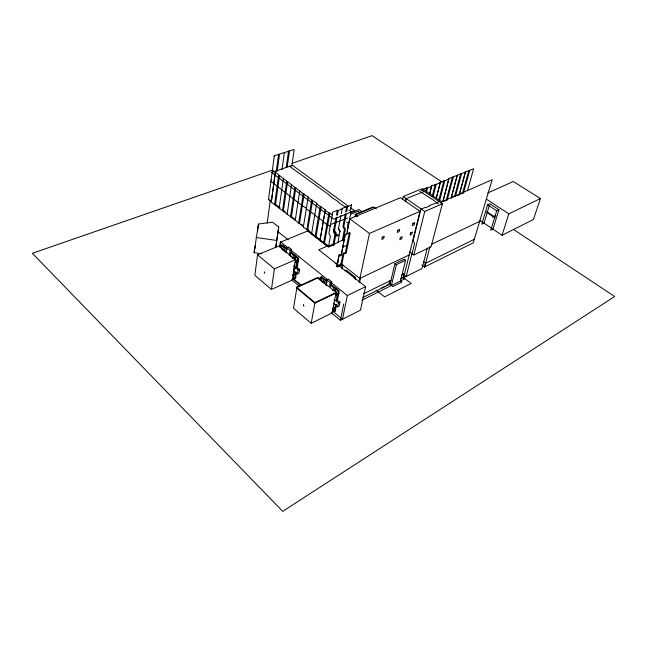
<?xml version="1.0" encoding="UTF-8"?>
<svg xmlns="http://www.w3.org/2000/svg" width="647" height="647" viewBox="0 0 647 647"><rect width="100%" height="100%" fill="white"/><g stroke="black" fill="none" stroke-linecap="round" stroke-linejoin="round"><path stroke-width="0.97" d="M336.917 266.596L336.933 266.014L340.92 264.202L341.867 264.348L344.026 253.373L344.77 253.381A2.095 1.294 66 0 0 346.274 252.904L350.229 233.001L349.267 232.839L345.191 234.594L341.292 255.128A2.103 1.286 66 0 1 339.796 255.605L339.028 255.678L336.917 266.596L337.386 266.968L342.748 264.526M342.756 247.68L342.764 247.097L346.8 245.318L347.762 245.472M350.625 209.798L351.539 204.573L351.547 205.099L342.231 208.334L342.223 208.868L338.26 210.469L337.322 210.315L332.752 212.159L328.975 232.993A2.046 1.254 67.1 0 0 329.897 235.306L330.431 236.268L328.441 247.154L332.922 245.205L333.836 245.359L336.06 233.494A1.359 0.833 67 0 0 335.348 231.707A1.359 0.841 67.1 0 1 334.645 229.928L333.69 230A2.038 1.254 67.1 0 0 334.604 232.305L335.13 233.365L332.922 245.205M272.411 170.088L303.257 193.752L308.223 196.898L308.142 197.408L311.7 200.077L316.723 203.271L316.65 203.789L320.265 206.49L325.352 209.733L320.055 240.005L328.644 246.078L333.124 244.137L334.038 244.283L342.344 240.142L344.77 239.633M286.419 252.888L286.961 247.728L288.522 247.073L291.676 249.605L290.632 254.619M326.153 285.06L326.864 279.852L328.425 279.132L331.79 281.833L330.536 286.872M261.889 253.77L254.101 252.653L258.46 224.072L272.508 222.164L278.728 227.024L275.719 247.833M257.506 231.594L258.46 224.072M338.567 227.752L338.543 227.962A2.03 1.262 67.1 0 0 339.457 230.251L339.99 231.214L337.928 242.601M257.514 254.805L254.861 275.323L271.433 289.427L292.379 280.014L295.63 259.657L278.752 246.006L257.514 254.805L274.393 268.837L271.433 289.427M320.055 240.005L325.352 209.733M291.797 166.19L294.231 149.514L274.312 155.725L268.448 199.915L269.031 199.227M267.203 223.053L270.26 200.182M320.128 239.463L315.162 236.204L311.644 233.47L311.725 232.944L306.824 229.725L303.354 227.032L303.443 226.515L271.295 202.123L275.242 172.757M271.295 202.123L275.347 172.288M276.293 171.14L278.566 154.301M277.207 171.277L279.496 154.447M274.587 204.678L278.614 175.288M275.468 204.8L279.52 175.41M281.979 169.611L284.389 152.352M279.148 208.229L283.402 178.313M286.2 167.686L288.57 150.953M275.759 247.073L278.728 227.024M287.244 166.845L289.492 151.099M282.48 210.817L286.718 181.354M283.37 210.93L287.624 181.475M279.65 246.564L280.361 241.679L287.842 247.696M280.086 246.911L280.798 242.027L309.153 230.364L307.568 229.127M281.591 246.644L281.874 244.712L287.244 249.038M287.114 214.408L291.554 184.419M290.487 217.036L294.927 187.509M291.385 217.149L295.849 187.63M291.676 249.605L290.115 250.268L289.613 253.535L291.174 252.872M295.178 220.676L299.828 190.614M298.599 223.336L303.257 193.752M299.504 223.458L304.179 193.874M293.406 270.446L293.714 268.513M294.005 266.637L294.32 264.655M295.258 276.779L296.035 271.966M296.811 267.154L298.21 258.493L290.6 252.354M303.354 227.032L308.223 196.898M295.461 278.639L296.399 272.824M297.183 267.987L298.744 258.307L291.077 252.128M293.39 270.3L297.442 273.907L298.073 270.001L299.626 269.314L295.291 266.143M299.626 269.314L298.987 273.22L297.442 273.907M296.9 287.559L293.512 308.223L311.207 323.29L332.113 312.938L336.133 292.436L314.418 302.828L296.358 287.802L318.114 277.854M306.824 229.725L311.7 200.077M307.737 229.847L312.63 200.198M311.644 233.47L316.723 203.271M315.162 236.204L320.265 206.49M316.076 236.325L321.195 206.619M271.077 180.052L271.158 179.559M274.223 156.21L274.312 155.725M323.621 242.771L328.951 213L325.287 210.259M324.535 242.892L329.889 213.13L328.951 213M254.101 252.653L255.322 245.884M311.207 323.29L314.952 302.57M320.872 278.372L321.227 276.423L326.711 280.847M335.914 217.902L333.488 231.092A2.038 1.254 67.1 0 0 334.402 233.389L334.928 234.449L335.858 234.578A1.359 0.833 67 0 0 335.664 233.446M336.44 215.055L337.322 210.315M337.022 217.109L334.442 231.019A1.359 0.833 67.1 0 0 335.146 232.799A1.359 0.833 67 0 1 335.486 233.146M337.378 215.208L338.26 210.469M340.969 215.483L338.559 228.278A1.351 0.841 67.1 0 0 339.271 230.057A1.351 0.833 67 0 1 339.974 231.828M341.333 213.599L342.231 208.334M331.79 281.833L330.237 282.561L329.606 285.861L331.167 285.133M345.272 214.06L342.983 226.094A2.022 1.262 67.1 0 0 343.889 228.375L344.422 229.337L342.344 240.142M345.635 212.176L346.719 206.522M346.202 214.214L343.929 226.021A1.351 0.841 67.1 0 0 344.633 227.793A1.343 0.841 67 0 1 345.328 229.556L343.25 240.288M346.743 211.383L347.649 206.676M336.933 266.014L339.036 255.08A1.399 0.857 65.9 0 1 340.193 254.708A1.399 0.857 66 0 0 341.357 254.336L345.191 234.594M346.703 234.392L349.744 218.815L400.453 197.707L420 211.318L404.593 273.608L403.938 273.932L403.032 277.628L404.707 278.897L361.722 300.273M340.92 264.202L343.056 253.292M341.632 268.521L342.392 264.688M341.794 268.157L342.853 265.052L342.101 268.885M349.267 232.839L345.377 252.54A1.399 0.857 66 0 1 344.22 252.912A1.391 0.857 65.9 0 0 343.84 252.718M334.814 310.495L335.971 304.68M336.739 300.806L338.656 291.11L330.9 284.858M335.186 311.417L336.537 304.591M337.313 300.693L339.246 290.948L330.625 284.001M355.171 216.672L355.559 214.723M333.456 303.168L337.637 306.864L338.421 302.925L339.966 302.173L337.095 299.836L335.55 300.58L333.981 299.634M339.966 302.173L339.174 306.104L337.637 306.864M331.11 312.598L340.411 320.305L343.751 303.953M328.191 245.731L318.736 249.823L365.612 286.653L347.334 295.55L342.449 319.27L332.623 311.15M355.227 279.455L355.624 277.563L346.169 270.147L344.673 270.842M359.085 282.238L369.469 233.446L420 211.318M359.562 282.61L360.379 278.768L340.993 263.596M365.612 286.653L360.468 310.156L340.411 320.305M402.563 199.446L403.235 196.551L420.946 189.183L442.378 203.732L431.064 246.782L413.821 255.031L409.502 251.869M405.443 201.411L406.106 198.572L423.421 191.835M405.483 201.929L406.106 198.572M389.729 280.758L388.831 284.559L386.396 285.303M362.732 297.588L389.72 284.219L390.982 280.305L363.784 293.698M389.995 284.437L394.961 263.588L404.157 259.196L405.58 260.256L400.493 280.992L401.892 282.06L392.802 286.589L389.72 284.219M391.403 285.513L396.385 264.663L405.58 260.256M421.812 190.566L422.289 188.625L441.731 201.807L492.165 179.72L473.232 242.86L424.561 266.968L421.828 264.955M425.807 190.816L426.527 187.905L427.449 188.042L431.67 186.279L431.63 185.77L436.207 184.387L440.356 182.648L440.308 182.155L444.812 180.788L448.889 179.082L448.832 178.596L473.628 168.746L467.595 190.372M426.486 191.924L427.449 188.042M411.921 253.632L406.251 276.382L403.227 274.102M413.821 255.031L424.756 211.488L442.378 203.732M429.438 194.488L431.63 185.77M429.721 194.027L431.67 186.279M432.358 195.831L435.294 184.241M433.255 195.968L436.207 184.387M436.353 197.545L440.308 182.155M436.393 198.055L440.356 182.648M438.925 199.85L443.907 180.65M427.376 247.922L422.006 268.578L403.307 277.838M439.572 200.942L444.812 180.788M424.561 266.968L425.637 263.248L423.413 261.614M429.964 246.75L424.578 267.3L425.637 263.248M441.222 203.756L441.731 201.807M448.832 178.596L442.807 201.549L447.19 200.149L453.264 177.254M443.106 201.096L448.889 179.082M446.309 200.02L452.374 177.116M451.355 196.971L457.219 175.094M451.153 198.411L457.275 175.58M460.696 173.647L454.542 196.413L451.962 197.545M455.415 196.542L461.578 173.784M465.452 171.657L459.249 194.351L463.503 192.992M465.517 172.134L459.313 194.836L456.968 195.855M462.637 192.863L468.873 170.234M463.762 192.054L469.754 170.363M498.942 209.725L496.702 210.785L490.766 230.259L492.982 229.167L498.942 209.725L489.811 203.74L487.563 204.775L481.797 224.218L484.029 223.142L489.261 205.584M484.029 223.142L502.064 235.273L508.817 213.817L540.423 198.556L513.306 181.492L487.757 192.984M540.423 198.556L533.395 219.527L502.064 235.273M332.081 311.789L335.542 310.56L333.981 306.654M381.576 288.02L385.102 286.273M400.501 278.881L405.968 276.172M401.407 275.185L404.593 273.608M474.663 239.123L425.516 263.321L423.453 261.817M335.647 295.04L338.858 293.851L336.998 289.169L332.954 290.592L336.998 289.169M492.343 217.149L495.917 215.443M359.902 278.396L409.211 254.926M431.371 244.38L479.92 221.266M354.127 278.267L355.624 277.563M319.432 278.145L322.271 277.304L323.84 281.227L322.287 281.946L320.718 278.016L318.825 278.582M320.718 278.016L322.271 277.304M335.348 263.766L338.058 262.545M292.444 278.994L295.744 277.757L293.342 272.209M294.223 273.972L292.679 274.651L294.199 278.453M293.544 269.556L295.097 268.869M293.738 266.823L295.388 267.801L296.941 267.122M298.429 261.162L294.603 262.593L298.429 261.162L296.617 256.624L292.792 258.064L296.617 256.624M274.393 268.837L295.63 259.657M426.527 187.905L422.798 189.458L422.839 189.967M347.617 217.966L330.504 224.525M281.275 246.167L282.836 245.52L284.356 249.321L282.796 249.977L281.275 246.167L279.544 246.79M350.795 214.222L358.22 211.165L359.772 212.297M350.545 212.928L358.923 209.482L362.053 211.763M280.24 246.458L282.836 245.52M272.816 170.015L32.35 253.292L282.715 511.356L614.65 296.512L513.572 229.483M291.902 163.4L372.057 135.644L441.974 182.001M293.107 278.574L295.744 277.757M336.367 294.514L338.858 293.851M332.655 311.272L335.542 310.56M419.725 191.294L433.733 200.344L438.245 203.91M256.018 237.465L276.706 240.458M486.366 199.122L508.817 213.817M487.563 204.775L496.702 210.785M486.617 211.609L495.036 217.198M487.021 212.548L495.084 217.902M480.009 220.441L483.22 222.6M403.235 196.551L424.756 211.488M376.328 208.852L373.909 207.113L355.082 214.917L357.508 216.705M375.058 208.463L372.987 206.975L355.098 214.383L357.176 215.912M348.709 206.474L292.452 165.276L271.643 172.523L333.706 219.155L354.419 210.655L350.342 207.663M411.468 253.85L411.945 254.198L414.59 243.595L414.064 242.552A2.022 1.359 64.9 0 1 413.166 240.263L420.825 209.28L425.006 207.452L425.936 207.606L429.568 206.021L429.503 205.495L438.1 202.293L438.027 201.775M346.161 207.363L342.312 205.091L338.171 202.042L338.227 201.54L333.706 198.766L329.622 195.766L329.687 195.265L289.346 166.166M348.943 209.96L351.046 211.504L347.261 230.914A2.006 1.059 -53.1 0 0 347.738 231.796M349.744 218.815L369.469 233.446M346.59 222.115L348.668 223.668M329.889 213.13L332.251 214.893M394.961 263.588L396.385 264.663M403.13 277.369L411.168 283.451L384.633 296.852L376.028 290.123M270.923 181.338L301.47 205.107L306.387 208.269L306.306 208.787L309.824 211.464L314.806 214.667L314.733 215.184L318.308 217.902L323.346 221.153L323.274 221.678L326.905 224.436L330.172 226.337M275.024 203.878L280.046 207.776M283.75 210.655L285.343 211.884M291.692 216.81L294.992 219.373M301.219 224.202L302.861 225.48M268.537 199.413L271.4 201.638M307.867 230.89L327.398 246.07M307.673 230.971L327.204 246.159M278.097 231.739L288.206 239.802M291.757 250.842L327.762 279.803M330.892 282.327L347.334 295.55M286.961 247.728L290.115 250.268M326.864 279.852L330.237 282.561M282.229 245.609L286.799 249.289M321.591 277.345L327.018 281.728M281.396 248.747L282.917 249.985M283.443 250.405L286.33 252.742M289.007 254.91L295.089 259.835M318.478 278.776L323.912 283.176M325.417 284.389L327.01 285.683M295.388 267.801L298.073 270.001M335.55 300.58L338.421 302.925M292.873 278.283L301.51 285.424M293.512 279.407L300.459 285.157M291.603 279.844L299.351 286.265M295.056 257.296L296.876 261.841M335.437 289.913L337.305 294.595M332.752 308.19L334.006 311.32M323.84 281.227L324.414 283.151M284.122 250.316A12.253 6.996 66.6 0 1 285.99 250.098M290.859 252.605A12.253 6.996 66.6 0 1 294.733 257.959M296.342 262.48A12.253 6.996 66.6 0 1 296.747 267.324M294.797 272.104A12.253 6.996 66.6 0 1 293.22 273.042M323.532 282.213A12.665 7.465 64.7 0 1 327.042 282.424M330.803 284.817A12.665 7.465 64.7 0 1 334.887 290.414M336.529 295.081A12.665 7.465 64.7 0 1 336.852 300.006M325.441 284.591A12.697 7.449 64.7 0 1 326.953 285.634M264.348 272.055L264.712 272.961L264.348 272.055M303.419 304.931L303.791 305.877L303.419 304.931M336.877 235.144L336.675 236.228L338.138 235.597L338.349 234.521L336.877 235.144M382.256 237.134L381.754 239.398L383.72 238.517L384.229 236.252L382.256 237.134M397.8 230.195L397.274 232.435L399.183 231.577L399.709 229.337L397.8 230.195M400.315 237.522L399.797 239.73L401.674 238.864L402.199 236.665L400.315 237.522M410.586 232.847L410.052 235.039L411.896 234.198L412.438 232.006L410.586 232.847M412.883 223.45L412.341 225.674L414.193 224.841L414.743 222.625L412.883 223.45M336.618 292.824L315.437 302.974L296.431 287.171L317.645 277.474L336.618 292.824M347.771 224.865A1.343 0.841 67.1 0 0 348.482 226.159A2.014 1.262 67.1 0 1 347.811 224.816"/></g></svg>
